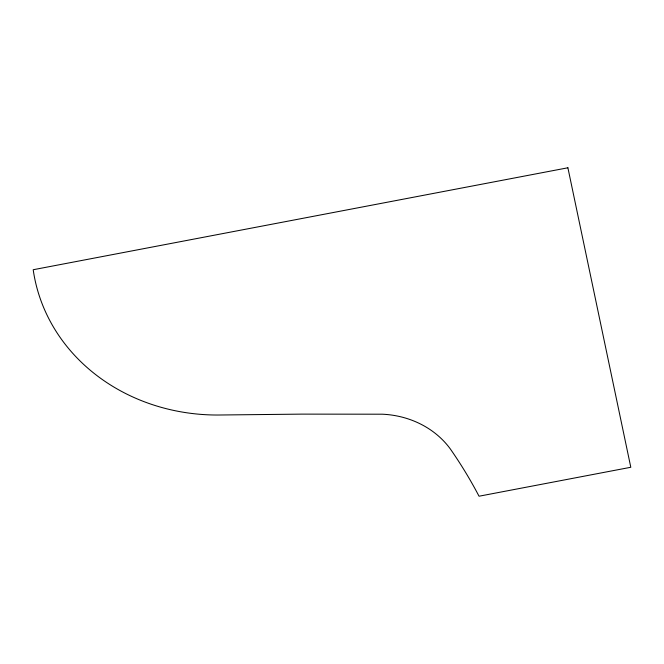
<?xml version="1.0" encoding="UTF-8"?>
<svg xmlns="http://www.w3.org/2000/svg" width="664" height="664" viewBox="0 0 664 664"><rect width="100%" height="100%" fill="white"/><g stroke="black" fill="none" stroke-linecap="round" stroke-linejoin="round"><path stroke-width="1" d="M567.894 167.785L33.2 269.733A190.601 170.872 -6.4 0 0 221.552 414.983L301.971 414.12L382.364 414.203A88.835 79.638 -6.4 0 1 450.275 448.872A516.592 463.115 -6.4 0 1 479.034 496.216L630.8 467.273L567.894 167.785"/></g></svg>
